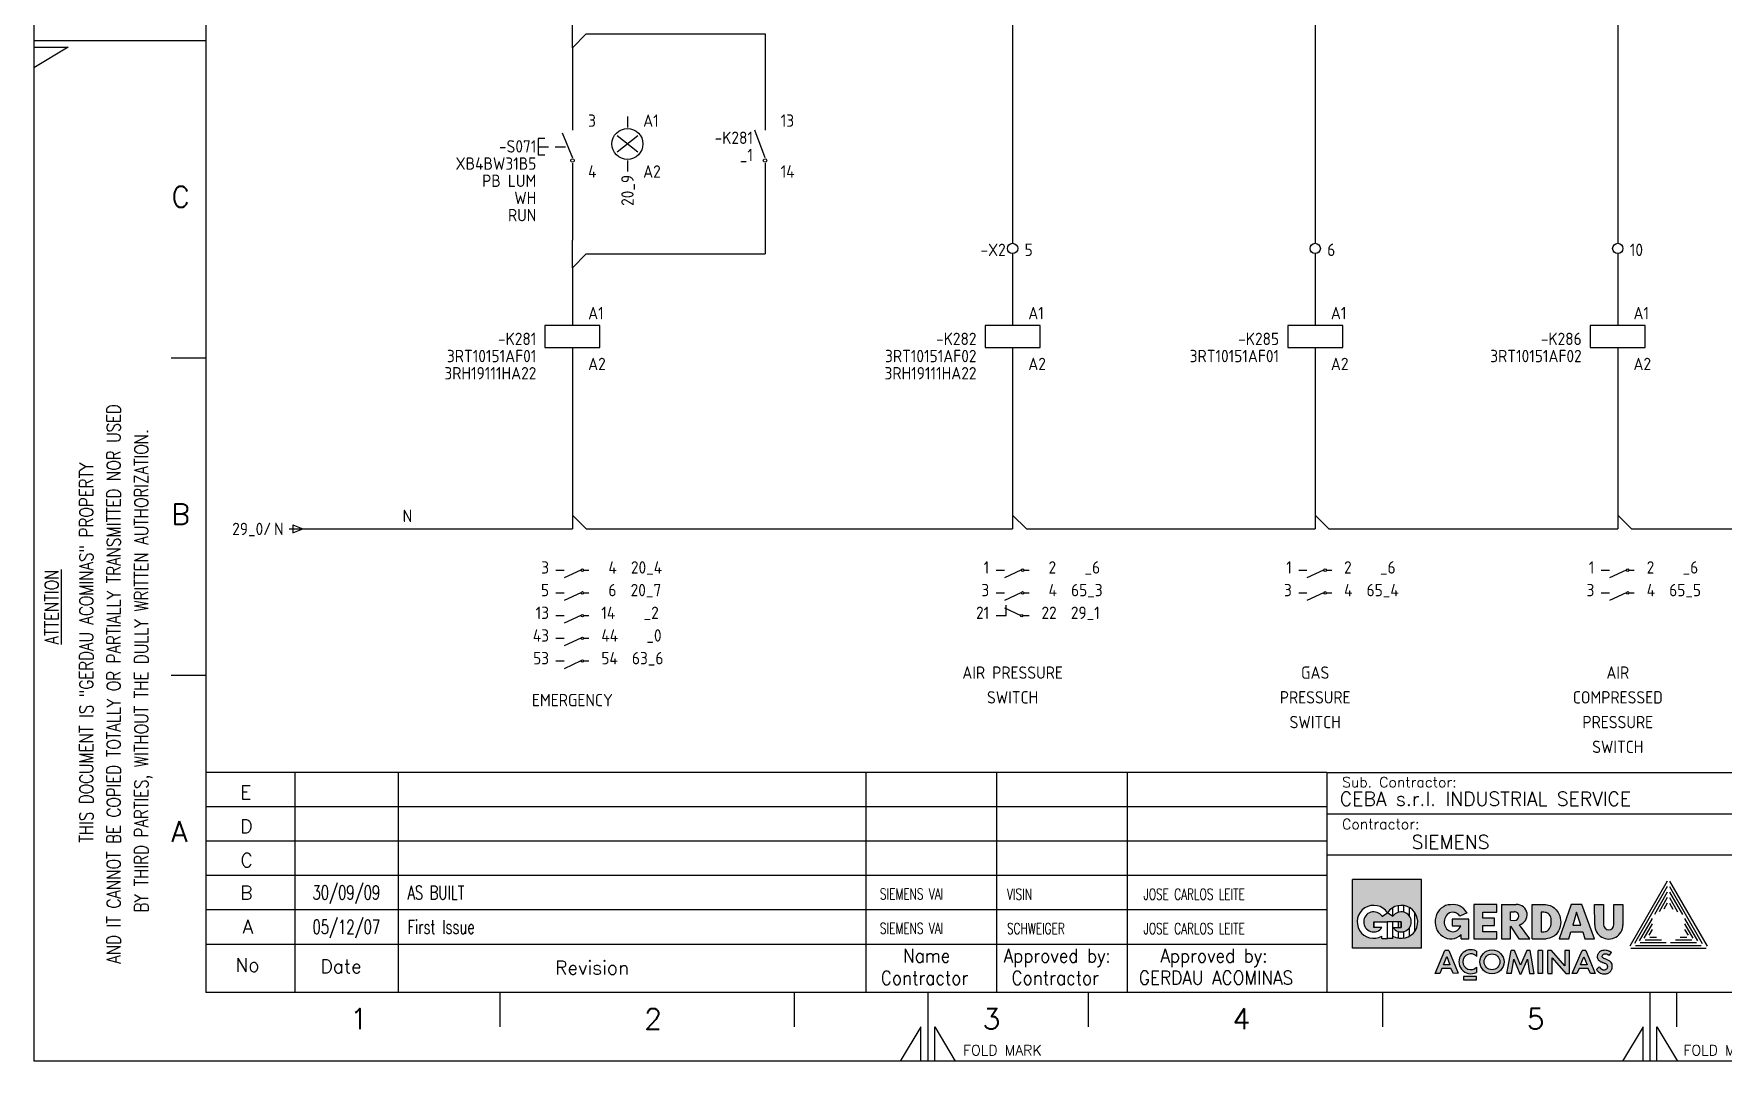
# Model space of a CAD drawing. Extents: x 520 to 940, y 6 to 303.
# Drawn here: x 520.2 to 765.8, y 6.5 to 155.9 of the extents above; entities that cross this region are included whole.
import ezdxf
from ezdxf.enums import TextEntityAlignment as Align

# ---------------------------------------------------------------- set-up
doc = ezdxf.new("R2010")
doc.units = 0
doc.header["$LTSCALE"] = 25
doc.header["$MEASUREMENT"] = 0
doc.linetypes.add('EPLANLINE7', pattern=[0])
doc.layers.get('0').update_dxf_attribs({"linetype": 'CONTINUOUS'})
for name, color, linetype in [('AUTOCONNECTING', 2, 'CONTINUOUS'), ('DESIG_', 3, 'CONTINUOUS'), ('FORM_1', 7, 'CONTINUOUS'), ('FORM_2', 4, 'CONTINUOUS'), ('FORM_3', 6, 'CONTINUOUS'), ('FORM_4', 1, 'CONTINUOUS'), ('MORSETTI', 7, 'CONTINUOUS'), ('RIF_', 7, 'CONTINUOUS'), ('SEF', 5, 'CONTINUOUS'), ('SIMBOLO', 4, 'CONTINUOUS'), ('TABELLA', 7, 'CONTINUOUS'), ('TESTI', 7, 'CONTINUOUS'), ('TESTO', 5, 'CONTINUOUS')]:
    doc.layers.add(name, color=color, linetype=linetype)
doc.styles.add('ROMANS', font='romans.shx', dxfattribs={"width": 0.7, "oblique": 10, "height": 4})
doc.styles.get("Standard").update_dxf_attribs({"font": 'isocp.shx'})

# ---------------------------------------------------------------- blocks, each defined once
blk = doc.blocks.new('Format A3')
at = {"layer": 'FORM_1'}
h = blk.add_hatch(color=256, dxfattribs=at)
edge = h.paths.add_edge_path()
edge.add_line((217.87, 22.79), (217.87, 17.78))
edge.add_line((217.87, 17.78), (219.92, 17.78))
edge.add_spline(control_points=[(219.92, 17.78), (220.24, 17.85), (220.98, 18), (221.84, 18.93), (222.13, 20.2), (221.81, 21.63), (220.8, 22.71), (219.89, 22.77), (219.58, 22.79)], knot_values=[0, 0, 0, 0, 0.968333, 2.238245, 3.514092, 4.752916, 6.526982, 7.43734, 7.43734, 7.43734, 7.43734], degree=3, periodic=0)
edge.add_line((219.58, 22.79), (217.87, 22.79))
edge = h.paths.add_edge_path(flags=16)
edge.add_spline(control_points=[(219.59, 21.67), (219.7, 21.66), (220.06, 21.63), (220.6, 21.16), (220.68, 20.32), (220.63, 19.48), (220.1, 18.85), (219.69, 18.84), (219.58, 18.84)], knot_values=[0, 0, 0, 0, 0.326882, 1.089251, 1.872602, 2.763575, 3.625522, 3.966209, 3.966209, 3.966209, 3.966209], degree=3, periodic=0)
edge.add_line((219.58, 18.84), (219.17, 18.84))
edge.add_line((219.17, 18.84), (219.17, 21.67))
edge.add_line((219.17, 21.67), (219.59, 21.67))
h.paths.add_polyline_path([(223.55, 22.79), (221.81, 17.78), (223.19, 17.78), (223.48, 18.84), (225.23, 18.84), (225.54, 17.78), (226.94, 17.78), (225.11, 22.79)])
h.paths.add_polyline_path([(224.33, 21.67), (224.94, 19.81), (223.79, 19.81)], flags=16)
h.paths.add_polyline_path([(228.25, 22.79), (226.96, 22.79), (226.97, 19.8, 0.995265), (231.07, 19.81), (231.07, 22.79), (229.77, 22.79), (229.77, 19.87, -1), (228.25, 19.87)])
h.paths.add_polyline_path([(215.57, 22.79), (213.43, 22.79), (213.43, 17.78), (214.72, 17.78), (214.72, 19.66), (215.93, 17.78), (217.52, 17.78), (216.02, 19.84, 0.906396)])
h.paths.add_polyline_path([(215.29, 20.49), (214.72, 20.5), (214.72, 21.75), (215.31, 21.75, -1.017604)], flags=16)
h.paths.add_polyline_path([(209.42, 22.79), (209.42, 17.78), (212.73, 17.78), (212.73, 18.83), (210.73, 18.83), (210.73, 19.76), (212.41, 19.76), (212.41, 20.8), (210.73, 20.8), (210.73, 21.67), (212.73, 21.67), (212.73, 22.79)])
edge = h.paths.add_edge_path()
edge.add_ellipse((206.05, 20.28), major_axis=(0, -2.49), ratio=0.91559, start_angle=180.5657, end_angle=401.2517)
edge.add_line((207.56, 18.41), (207.56, 17.78))
edge.add_line((207.56, 17.78), (208.68, 17.78))
edge.add_line((208.68, 17.78), (208.68, 20.66))
edge.add_line((208.68, 20.66), (206.26, 20.66))
edge.add_line((206.26, 20.66), (206.26, 19.69))
edge.add_line((206.26, 19.69), (207.49, 19.69))
edge.add_ellipse((206.34, 20.25), major_axis=(0, -1.41), ratio=0.88785, start_angle=126.9107, end_angle=426.8029, ccw=False)
edge.add_line((207.34, 21.09), (208.41, 21.6))
edge.add_arc((206.36, 20.45), 2.34, 29.2872, 98.191)
h.paths.add_polyline_path([(205.74, 16.12), (205.19, 16.12), (203.77, 12.78), (204.46, 12.78), (204.76, 13.48), (206.07, 13.48), (206.44, 12.78), (207.11, 12.79)])
h.paths.add_polyline_path([(205.46, 15.22), (205.93, 14.01), (204.97, 14.01)], flags=16)
h.paths.add_polyline_path([(209.78, 12.92), (209.78, 13.66, -2.423597), (209.78, 15.28), (209.78, 16.02, 1.652966)])
h.paths.add_polyline_path([(210.29, 14.45, 1), (213.8, 14.45, 1)])
h.paths.add_polyline_path([(213.19, 14.45, -1), (210.89, 14.45, -1)], flags=16)
h.paths.add_polyline_path([(215.31, 16.12), (214.82, 16.12), (214.22, 12.78), (214.87, 12.78), (215.21, 14.84), (216.1, 12.73), (216.28, 12.73), (217.19, 14.84), (217.49, 12.78), (218.15, 12.78), (217.6, 16.12), (217.12, 16.12), (216.2, 13.99)])
h.paths.add_polyline_path([(219.4, 16.12), (218.75, 16.12), (218.75, 12.78), (219.4, 12.78)])
h.paths.add_polyline_path([(220.16, 12.78), (220.81, 12.78), (220.81, 15.04), (222.79, 12.78), (223.3, 12.78), (223.3, 16.12), (222.65, 16.12), (222.65, 13.88), (220.68, 16.12), (220.16, 16.12)])
h.paths.add_polyline_path([(225.66, 16.12), (225.13, 16.12), (223.7, 12.77), (224.39, 12.77), (224.69, 13.47), (226, 13.47), (226.37, 12.77), (227.04, 12.77)])
h.paths.add_polyline_path([(225.39, 15.2), (225.86, 14), (224.9, 14)], flags=16)
edge = h.paths.add_edge_path()
edge.add_spline(control_points=[(229.42, 15.81), (229.38, 15.84), (229.32, 15.89), (229.21, 15.96), (229.1, 16.02), (228.95, 16.09), (228.79, 16.14), (228.58, 16.18), (228.37, 16.18), (228.14, 16.15), (227.97, 16.08), (227.8, 16), (227.66, 15.88), (227.54, 15.75), (227.47, 15.59), (227.4, 15.42), (227.39, 15.24), (227.4, 15.04), (227.44, 14.85), (227.57, 14.66), (227.73, 14.54), (227.92, 14.42), (228.08, 14.35), (228.25, 14.29), (228.42, 14.23), (228.59, 14.16), (228.73, 14.07), (228.81, 13.98), (228.85, 13.89), (228.87, 13.78), (228.86, 13.67), (228.81, 13.54), (228.72, 13.42), (228.56, 13.32), (228.37, 13.29), (228.2, 13.3), (228.07, 13.34), (227.98, 13.38), (227.9, 13.44), (227.81, 13.5), (227.72, 13.6), (227.68, 13.69), (227.64, 13.74)], knot_values=[0, 0, 0, 0, 0.129897, 0.252239, 0.381983, 0.506097, 0.749316, 0.87783, 1.167741, 1.365595, 1.552935, 1.738999, 1.918105, 2.09238, 2.269928, 2.449255, 2.632957, 2.790606, 3.065835, 3.193419, 3.483878, 3.653535, 3.853782, 4.021202, 4.182707, 4.402789, 4.570564, 4.668988, 4.759204, 4.855589, 5.007336, 5.095097, 5.270281, 5.443299, 5.63607, 5.844858, 5.950481, 6.046454, 6.146081, 6.249423, 6.351995, 6.544354, 6.544354, 6.544354, 6.544354], degree=3, periodic=0)
edge.add_line((227.64, 13.74), (227.22, 13.33))
edge.add_spline(control_points=[(227.22, 13.33), (227.25, 13.3), (227.3, 13.21), (227.44, 13.06), (227.61, 12.91), (227.84, 12.8), (228.04, 12.73), (228.25, 12.7), (228.44, 12.69), (228.72, 12.72), (228.99, 12.82), (229.25, 13.03), (229.41, 13.25), (229.53, 13.57), (229.55, 13.89), (229.48, 14.23), (229.32, 14.44), (229.15, 14.58), (228.98, 14.67), (228.78, 14.76), (228.59, 14.83), (228.39, 14.91), (228.2, 15), (228.05, 15.18), (228.07, 15.39), (228.2, 15.54), (228.35, 15.61), (228.48, 15.63), (228.66, 15.63), (228.84, 15.57), (228.98, 15.46), (229.05, 15.4), (229.08, 15.37)], knot_values=[0, 0, 0, 0, 0.131114, 0.305389, 0.623258, 0.772631, 1.083491, 1.243018, 1.425854, 1.654083, 2.072988, 2.274716, 2.662927, 2.870188, 3.280959, 3.591243, 3.888658, 4.0589, 4.248032, 4.476436, 4.699919, 4.85554, 5.137678, 5.317889, 5.513624, 5.728226, 5.888869, 5.979085, 6.142909, 6.403998, 6.552706, 6.676571, 6.676571, 6.676571, 6.676571], degree=3, periodic=0)
edge.add_line((229.08, 15.37), (229.42, 15.81))
h.paths.add_polyline_path([(207.88, 12.33), (207.88, 11.83), (209.78, 11.83), (209.79, 12.33)])
h.paths.add_polyline_path([(201.77, 26.45), (191.77, 26.45), (191.77, 16.45), (201.77, 16.45)])
h.paths.add_polyline_path([(197.64, 18.19), (197.64, 17.87), (196.84, 17.87), (196.04, 17.87), (196.04, 18.19, -2.312045), (196.84, 21.6, -2.312045)], flags=16)
h.paths.add_polyline_path([(197.64, 19.43), (198.44, 19.43), (198.44, 20.27), (196.84, 20.27), (194.84, 20.27), (194.84, 19.43), (196.04, 19.43, -3.248328), (196.05, 21.08), (196.84, 21.6), (197.62, 21.08, -3.248328)], flags=0)
for p, q in [((0, 297), (0, 0)), ((0, 148.5), (25, 148.5)), ((0, 147.5), (5, 147.5)), ((5, 147.5), (0, 144.5)), ((20, 102.33), (25, 102.33)), ((20, 56.17), (25, 56.17)), ((37.97, 42), (37.97, 17)), ((52.97, 42), (52.97, 17)), ((120.99, 42), (120.99, 17)), ((140, 42), (140, 17)), ((159.01, 42), (159.01, 17)), ((188.01, 37), (25, 37)), ((188.01, 36), (298, 36)), ((188.01, 32), (25, 32)), ((188.01, 27), (25, 27)), ((191.77, 16.45), (191.77, 26.45)), ((201.77, 26.45), (191.77, 26.45)), ((201.77, 16.45), (201.77, 26.45)), ((237.53, 26.19), (232.06, 16.71)), ((237.53, 25.39), (232.76, 17.12)), ((237.53, 24.59), (235.65, 21.33)), ((237.83, 26.19), (243.31, 16.71)), ((237.83, 25.39), (242.62, 17.11)), ((237.83, 24.59), (239.72, 21.33)), ((197.64, 21.07), (197.64, 22.35)), ((198.44, 21.68), (198.44, 22.64)), ((199.24, 21.68), (199.24, 22.64)), ((200.04, 21.11), (200.04, 22.35)), ((209.42, 22.79), (209.42, 17.78)), ((212.73, 22.79), (209.42, 22.79)), ((212.73, 21.67), (212.73, 22.79)), ((213.43, 22.79), (213.43, 17.78)), ((213.43, 22.79), (215.57, 22.79)), ((217.87, 17.78), (217.87, 22.79)), ((217.87, 22.79), (219.58, 22.79)), ((223.55, 22.79), (221.81, 17.78)), ((225.11, 22.79), (223.55, 22.79)), ((226.94, 17.78), (225.11, 22.79)), ((226.97, 19.83), (226.96, 22.79)), ((226.96, 22.79), (228.25, 22.79)), ((228.25, 22.79), (228.25, 19.87)), ((229.77, 19.87), (229.77, 22.79)), ((229.77, 22.79), (231.07, 22.79)), ((231.07, 22.79), (231.07, 19.81)), ((237.53, 23.79), (236.34, 21.73)), ((237.53, 22.99), (237.04, 22.13)), ((237.83, 23.79), (239.03, 21.73)), ((237.83, 22.99), (238.33, 22.13)), ((188.01, 22), (25, 22)), ((194.84, 20.27), (196.84, 20.27)), ((194.84, 20.27), (196.84, 20.27)), ((194.84, 19.43), (194.84, 20.27)), ((194.84, 20.27), (194.84, 19.43)), ((196.04, 21.07), (196.84, 21.6)), ((197.64, 21.07), (196.84, 21.6)), ((196.84, 17.87), (196.84, 20.27)), ((198.84, 20.27), (196.84, 20.27)), ((198.84, 20.27), (196.84, 20.27)), ((197.64, 17.87), (197.64, 20.27)), ((198.44, 19.43), (198.44, 20.27)), ((198.84, 20.27), (198.84, 19.43)), ((198.84, 19.43), (198.84, 20.27)), ((200.84, 18.94), (200.84, 21.6)), ((208.68, 20.66), (206.26, 20.66)), ((206.26, 20.66), (206.26, 19.69)), ((206.26, 19.69), (207.49, 19.69)), ((208.41, 21.6), (207.34, 21.09)), ((208.68, 17.78), (208.68, 20.66)), ((210.73, 20.8), (210.73, 21.67)), ((210.73, 21.67), (212.73, 21.67)), ((212.41, 20.8), (210.73, 20.8)), ((210.73, 18.83), (210.73, 19.76)), ((210.73, 19.76), (212.41, 19.76)), ((212.41, 19.76), (212.41, 20.8)), ((214.72, 20.5), (214.72, 21.75)), ((214.72, 21.75), (215.31, 21.75)), ((214.72, 20.5), (215.31, 20.49)), ((214.72, 19.66), (215.93, 17.78)), ((214.72, 17.78), (214.72, 19.66)), ((217.52, 17.78), (216.02, 19.84)), ((224.33, 21.67), (223.79, 19.81)), ((223.79, 19.81), (224.94, 19.81)), ((224.94, 19.81), (224.33, 21.67)), ((235.33, 20.78), (233.45, 17.52)), ((235.33, 19.98), (234.14, 17.92)), ((240.04, 20.78), (241.92, 17.51)), ((240.04, 19.98), (241.23, 17.91)), ((196.04, 19.43), (194.84, 19.43)), ((196.04, 17.87), (196.04, 18.19)), ((196.04, 17.87), (196.84, 17.87)), ((197.64, 17.87), (196.84, 17.87)), ((197.64, 19.43), (198.84, 19.43)), ((197.64, 17.87), (197.64, 18.19)), ((198.44, 17.9), (198.44, 18.86)), ((199.24, 17.9), (199.24, 18.86)), ((200.04, 18.19), (200.04, 19.43)), ((207.56, 17.78), (207.56, 18.41)), ((207.56, 17.78), (208.68, 17.78)), ((209.42, 17.78), (212.73, 17.78)), ((212.73, 18.83), (210.73, 18.83)), ((212.73, 17.78), (212.73, 18.83)), ((213.43, 17.78), (214.72, 17.78)), ((215.93, 17.78), (217.52, 17.78)), ((217.87, 17.78), (219.92, 17.78)), ((221.81, 17.78), (223.19, 17.78)), ((223.19, 17.78), (223.48, 18.84)), ((223.48, 18.84), (225.23, 18.84)), ((225.23, 18.84), (225.54, 17.78)), ((225.54, 17.78), (226.94, 17.78)), ((233.6, 17.25), (237.37, 17.25)), ((234.29, 17.65), (236.67, 17.65)), ((235.33, 19.18), (234.84, 18.32)), ((234.98, 18.05), (235.98, 18.05)), ((238, 17.25), (241.77, 17.25)), ((238.7, 17.65), (241.08, 17.65)), ((239.39, 18.05), (240.39, 18.05)), ((240.04, 19.18), (240.54, 18.31)), ((201.77, 16.45), (191.77, 16.45)), ((203.77, 12.78), (205.19, 16.12)), ((204.97, 14.01), (205.46, 15.22)), ((205.74, 16.12), (205.19, 16.12)), ((205.46, 15.22), (205.93, 14.01)), ((205.74, 16.12), (207.11, 12.79)), ((209.78, 16.02), (209.78, 15.23)), ((214.22, 12.78), (214.82, 16.12)), ((215.31, 16.12), (214.82, 16.12)), ((214.87, 12.78), (215.21, 14.84)), ((215.21, 14.84), (216.1, 12.73)), ((216.2, 13.99), (215.31, 16.12)), ((217.12, 16.12), (216.2, 13.99)), ((216.28, 12.73), (217.19, 14.84)), ((217.6, 16.12), (217.12, 16.12)), ((217.19, 14.84), (217.49, 12.78)), ((218.15, 12.78), (217.6, 16.12)), ((218.75, 12.78), (218.75, 16.12)), ((219.4, 16.12), (218.75, 16.12)), ((219.4, 16.12), (219.4, 12.78)), ((220.16, 12.79), (220.16, 16.12)), ((220.68, 16.12), (220.16, 16.12)), ((222.65, 13.88), (220.68, 16.12)), ((220.81, 15.04), (222.79, 12.78)), ((220.81, 12.78), (220.81, 15.04)), ((222.65, 16.12), (222.65, 13.88)), ((223.3, 16.12), (222.65, 16.12)), ((223.3, 12.78), (223.3, 16.12)), ((223.7, 12.77), (225.13, 16.12)), ((224.9, 14), (225.39, 15.2)), ((225.66, 16.12), (225.13, 16.12)), ((225.39, 15.2), (225.86, 14)), ((225.66, 16.12), (227.04, 12.77)), ((229.08, 15.36), (229.42, 15.81)), ((232.21, 16.45), (243.16, 16.45)), ((232.9, 16.85), (242.47, 16.85)), ((204.46, 12.78), (203.77, 12.78)), ((204.76, 13.48), (204.46, 12.78)), ((206.07, 13.48), (204.76, 13.48)), ((205.93, 14.01), (204.97, 14.01)), ((206.44, 12.78), (206.07, 13.48)), ((207.11, 12.79), (206.44, 12.78)), ((207.88, 12.33), (207.88, 11.83)), ((209.79, 12.33), (207.88, 12.33)), ((209.78, 13.66), (209.78, 12.9)), ((209.78, 11.83), (209.79, 12.33)), ((214.87, 12.78), (214.22, 12.78)), ((216.1, 12.73), (216.28, 12.73)), ((217.49, 12.78), (218.15, 12.78)), ((219.4, 12.78), (218.75, 12.78)), ((220.16, 12.78), (220.81, 12.78)), ((222.79, 12.78), (223.3, 12.78)), ((224.39, 12.77), (223.7, 12.77)), ((224.69, 13.47), (224.39, 12.77)), ((226, 13.47), (224.69, 13.47)), ((225.86, 14), (224.9, 14)), ((226.37, 12.77), (226, 13.47)), ((227.04, 12.77), (226.37, 12.77)), ((227.22, 13.33), (227.64, 13.74)), ((67.78, 10), (67.78, 5)), ((110.55, 10), (110.55, 5)), ((130, 10), (130, 0)), ((153.33, 10), (153.33, 5)), ((196.11, 10), (196.11, 5)), ((207.88, 11.83), (209.78, 11.83)), ((235, 10), (235, 0)), ((238.89, 10), (238.89, 5)), ((129, 5), (126, 0)), ((129, 0), (129, 5)), ((131, 0), (131, 5)), ((131, 5), (134, 0)), ((234, 5), (231, 0)), ((234, 0), (234, 5)), ((236, 5), (239, 0)), ((236, 0), (236, 5)), ((420, 0), (0, 0))]:
    blk.add_line(p, q, dxfattribs=at)
blk.add_lwpolyline([(219.59, 21.67), (219.17, 21.67), (219.17, 18.84), (219.58, 18.84)], dxfattribs=at)
for radius in [1.75, 1.15]:
    blk.add_circle((212.04, 14.45), radius, dxfattribs=at)
for centre, radius, start, end in [((194.84, 20.27), 2.4, 33.5573, 300), ((198.84, 20.27), 2.4, 240, 146.4427), ((206.36, 20.45), 2.34, 29.2872, 98.191), ((215.65, 21.29), 1.5, 284.2434, 92.9996), ((194.84, 20.27), 1.46, 33.5573, 325.1132), ((198.84, 20.27), 1.46, 214.8868, 146.4427), ((215.31, 21.12), 0.633, 270, 90), ((229.02, 19.82), 2.05, 179.8525, 0.1475), ((229.01, 19.87), 0.761, 180, 0), ((208.97, 14.47), 1.75, 62.3456, 297.6544), ((208.97, 14.47), 1.15, 44.8431, 315.1569)]:
    blk.add_arc(centre, radius, start, end, dxfattribs=at)
for centre, major_axis, ratio, start_param, end_param in [((206.05, 20.28), (0, -2.49), 0.91559, 3.151467, 7.003163), ((206.34, 20.25), (0, -1.41), 0.88785, 2.21501, 7.449115)]:
    blk.add_ellipse(centre, major_axis=major_axis, ratio=ratio, start_param=start_param, end_param=end_param, dxfattribs=at)
for points in [[(219.58, 22.79), (220.48, 22.65), (221.76, 21.42), (222.04, 20.21), (221.73, 18.97), (220.84, 18.07), (219.92, 17.78)], [(219.58, 18.84), (219.91, 18.87), (220.52, 19.48), (220.66, 20.37), (220.5, 21.13), (219.91, 21.62), (219.59, 21.67)], [(227.22, 13.33), (227.3, 13.23), (227.41, 13.09), (227.66, 12.89), (227.79, 12.82), (228.09, 12.73), (228.24, 12.7), (228.43, 12.7), (228.65, 12.72), (229.04, 12.87), (229.2, 13), (229.43, 13.31), (229.5, 13.51), (229.53, 13.92), (229.46, 14.22), (229.28, 14.46), (229.15, 14.57), (228.99, 14.66), (228.78, 14.76), (228.57, 14.84), (228.43, 14.9), (228.18, 15.03), (228.07, 15.18), (228.09, 15.37), (228.22, 15.54), (228.37, 15.61), (228.46, 15.63), (228.62, 15.63), (228.87, 15.54), (228.99, 15.45), (229.08, 15.37)], [(227.64, 13.74), (227.75, 13.58), (227.81, 13.5), (227.9, 13.44), (227.98, 13.38), (228.07, 13.35), (228.17, 13.31), (228.38, 13.3), (228.56, 13.33), (228.71, 13.43), (228.82, 13.57), (228.85, 13.65), (228.86, 13.8), (228.84, 13.89), (228.8, 13.98), (228.74, 14.05), (228.6, 14.15), (228.4, 14.23), (228.25, 14.29), (228.09, 14.35), (227.91, 14.43), (227.76, 14.52), (227.54, 14.71), (227.47, 14.81), (227.4, 15.08), (227.39, 15.24), (227.41, 15.42), (227.47, 15.59), (227.55, 15.75), (227.66, 15.88), (227.8, 15.99), (227.97, 16.08), (228.14, 16.14), (228.34, 16.17), (228.63, 16.17), (228.75, 16.14), (228.99, 16.07), (229.1, 16.02), (229.21, 15.96), (229.31, 15.89), (229.42, 15.81)]]:
    blk.add_spline(points, degree=3, dxfattribs=at)
at = {"layer": 'FORM_3'}
for p in [(25, 287), (410, 10)]:
    blk.add_line(p, (25, 10), dxfattribs=at)
at = {"layer": 'FORM_4'}
for p, q in [((188.01, 42), (25, 42)), ((188.01, 42), (188.01, 10)), ((188.01, 42), (410, 42)), ((188.01, 30), (298, 30)), ((188.01, 17), (25, 17)), ((37.97, 17), (37.97, 10)), ((52.97, 17), (52.97, 10)), ((120.99, 17), (120.99, 10)), ((140, 17), (140, 10)), ((159.01, 17), (159.01, 10))]:
    blk.add_line(p, q, dxfattribs=at)
at = {"layer": 'FORM_1', "style": 'ROMANS'}
for p in [(135.13, 0.84), (239.88, 0.84)]:
    blk.add_text('FOLD MARK', height=1.5, dxfattribs=at).set_placement(p)
at = {"layer": 'FORM_2', "style": 'ROMANS', "width": 0.8}
for s, p in [('AND IT CANNOT BE COPIED TOTALLY OR PARTIALLY TRANSMITTED NOR USED', (12.63, 14.2)), ('BY THIRD PARTIES, WITHOUT THE DULLY WRITTEN AUTHORIZATION.', (16.63, 21.66)), ('THIS DOCUMENT IS "GERDAU ACOMINAS" PROPERTY', (8.63, 31.78)), ('%%UATTENTION', (3.61, 60.63))]:
    blk.add_text(s, height=2, rotation=90, dxfattribs=at).set_placement(p)
at = {"layer": 'FORM_2', "style": 'ROMANS'}
for s, height, p in [('E', 2, (30, 38.12)), ('Sub. Contractor:', 1.5, (190.24, 39.84)), ('D', 2, (30, 33.18)), ('Contractor:', 1.5, (190.24, 33.75)), ('C', 2, (30.07, 28.24)), ('B', 2, (30.02, 23.5)), ('A', 2, (30.36, 18.57)), ('No', 2, (29.31, 13.01)), ('Date', 2, (41.68, 12.8)), ('Revision', 2, (75.79, 12.6))]:
    blk.add_text(s, height=height, dxfattribs=at).set_placement(p)
at = {"layer": 'FORM_2', "style": 'ROMANS', "width": 0.9}
for s, p in [('Name', (126.4, 14.35)), ('Approved by:', (141.02, 14.35)), ('Approved by:', (163.81, 14.35)), ('Contractor ', (123.16, 11.12)), ('Contractor ', (142.17, 11.12)), ('GERDAU ACOMINAS', (160.68, 11.14))]:
    blk.add_text(s, height=2, dxfattribs=at).set_placement(p)
at = {"layer": 'FORM_2', "style": 'ROMANS', "flags": 4}
for tag, p in [('21', (189.91, 37.18)), ('18', (189.91, 30.89))]:
    blk.add_attdef(tag, p, '', height=2, dxfattribs=at)
at = {"layer": 'FORM_2', "color": 4, "style": 'ROMANS', "width": 0.8, "flags": 4}
for tag, p in [('22', (251.5, 37)), ('19', (251.5, 30.8)), ('24', (278.73, 22.67))]:
    blk.add_attdef(tag, p, '', height=2, dxfattribs=at)
at = {"layer": 'FORM_2', "style": 'ROMANS', "flags": 4}
for tag, p, height, width in [('23', (276.41, 37.01), 2, 0.8), ('20', (276.22, 30.68), 2, 0.8), ('14', (248.25, 23), 1.5, 0.9), ('15', (264.49, 22.98), 1.5, 0.8), ('16', (248.25, 13), 1.5, 0.9), ('17', (264.49, 12.98), 1.5, 0.8)]:
    blk.add_attdef(tag, p, '', height=height, dxfattribs=dict(at, width=width))
at = {"layer": 'FORM_4', "style": 'ROMANS'}
for s, p in [('C', (20.01, 124.24)), ('B', (20.01, 78.07)), ('A', (20.01, 31.9)), ('1', (45.99, 4.65)), ('2', (88.77, 4.65)), ('3', (137.98, 4.65)), ('4', (174.32, 4.65)), ('5', (217.1, 4.65))]:
    blk.add_text(s, height=3, dxfattribs=at).set_placement(p)
at = {"layer": 'FORM_4', "color": 1, "style": 'ROMANS', "oblique": 10, "width": 0.8, "flags": 4}
for tag, p in [('11', (300.77, 34.39)), ('12', (300.77, 29.5)), ('13', (300.77, 24.62))]:
    blk.add_attdef(tag, p, '', height=2.5, dxfattribs=at)
at = {"layer": 'FORM_4', "color": 1, "style": 'ROMANS', "flags": 2}
blk.add_attdef('25', (279.66, 12.25), '', height=5, dxfattribs=at)
at = {"layer": 'FORM_4', "style": 'ROMANS', "width": 1.25, "flags": 4}
for tag, p in [('1', (303.88, 13.92)), ('3', (312.28, 13.92)), ('5', (324.88, 13.92)), ('7', (346.28, 13.92)), ('10', (395.28, 13.92))]:
    blk.add_attdef(tag, p, '', height=3.5, dxfattribs=at)
for tag, p in [('2', (310.18, 13.92)), ('4', (322.78, 13.92)), ('6', (339.78, 13.92)), ('9', (387.98, 13.92))]:
    blk.add_attdef(tag, text='', height=3.5, dxfattribs=at).set_placement(p, align=Align.CENTER)
at = {"layer": 'FORM_4', "color": 1, "style": 'ROMANS', "width": 1.25, "flags": 4}
blk.add_attdef('8', (368.28, 13.92), '', height=3.5, dxfattribs=at)
blk = doc.blocks.new('SO284')
at = {"layer": 'TESTI', "color": 2, "linetype": 'EPLANLINE7'}
for p, q in [((-1.175, 0), (0.675, 0)), ((-0.675, 0.575), (0.8, 0)), ((-0.675, 0.575), (-0.675, -0.575)), ((-0.675, -0.575), (0.8, 0))]:
    blk.add_line(p, q, dxfattribs=at)
blk = doc.blocks.new('SO263')
at = {"layer": 'TESTI', "color": 2, "linetype": 'EPLANLINE7'}
for q in [(0, 2), (2, 0)]:
    blk.add_line((0, -2), q, dxfattribs=at)
blk = doc.blocks.new('35_0_IEC_WUPI')
at = {"layer": 'TESTI', "color": 3, "linetype": 'EPLANLINE7'}
for p, q in [((0, 4), (0, 2)), ((-4, 0.8), (-5, 0.8)), ((-5, 0.8), (-5, -1.6)), ((-1.5, 1.6), (0, -2)), ((-5, -0.4), (-3.5, -0.4)), ((-5, -1.6), (-4, -1.6)), ((-2.5, -0.4), (-1, -0.4)), ((0, -2.8), (0, -4))]:
    blk.add_line(p, q, dxfattribs=at)
blk.add_circle((0, -2.4), 0.25, dxfattribs=at)
blk = doc.blocks.new('20_0_IEC_WUPI')
at = {"layer": 'TESTI', "color": 3, "linetype": 'EPLANLINE7'}
for p, q in [((0, 4), (0, 1.6)), ((0, 1.6), (-4, 1.6)), ((-4, 1.6), (-4, -1.6)), ((4, 1.6), (0, 1.6)), ((4, -1.6), (4, 1.6)), ((-4, -1.6), (4, -1.6)), ((0, -1.6), (0, -4))]:
    blk.add_line(p, q, dxfattribs=at)
blk = doc.blocks.new('SO264')
at = {"layer": 'TESTI', "color": 2, "linetype": 'EPLANLINE7'}
for p, q in [((-2, 0), (0, 0)), ((0, 2), (0, 0)), ((0, 2), (2, 0))]:
    blk.add_line(p, q, dxfattribs=at)
blk = doc.blocks.new('46_0_IEC_WUPI')
at = {"layer": 'TESTI', "color": 3, "linetype": 'EPLANLINE7'}
for p, q in [((0, 4), (0, 2.4)), ((1.5, 1.2), (-1.5, -1.2)), ((1.5, -1.2), (-1.5, 1.2)), ((0, -2.4), (0, -4))]:
    blk.add_line(p, q, dxfattribs=at)
blk.add_circle((0, 0), 2.25, dxfattribs=at)
blk = doc.blocks.new('SO280')
at = {"layer": 'TESTI', "color": 2, "linetype": 'EPLANLINE7'}
for p, q in [((-2, 0), (0, 0)), ((0, 0), (0, -2))]:
    blk.add_line(p, q, dxfattribs=at)
blk = doc.blocks.new('1_0_IEC_WUPI')
at = {"layer": 'SIMBOLO', "color": 3, "linetype": 'EPLANLINE7'}
for p, q in [((0, 4), (0, 2)), ((0, -2), (-1.5, 2)), ((0, -2.8), (0, -4))]:
    blk.add_line(p, q, dxfattribs=at)
blk.add_circle((0, -2.4), 0.25, dxfattribs=at)
blk = doc.blocks.new('SO282')
at = {"layer": 'SIMBOLO', "color": 2, "linetype": 'EPLANLINE7'}
for p in [(-2, 0), (0, 2)]:
    blk.add_line(p, (0, 0), dxfattribs=at)
blk = doc.blocks.new('30_0_IEC_WUPI')
at = {"layer": 'SIMBOLO', "color": 3, "linetype": 'EPLANLINE7'}
blk.add_line((0, 4), (0, 1.6), dxfattribs=at)
blk.add_circle((0, 0.8), 0.75, dxfattribs=at)

msp = doc.modelspace()

# ---------------------------------------------------------------- linework, layer by layer
at = {"layer": 'AUTOCONNECTING', "color": 2, "linetype": 'EPLANLINE7'}
for p, q in [((662.5, 231.89), (662.5, 127.89)), ((750.5, 231.89), (750.5, 127.89)), ((706.5, 163.89), (706.5, 127.89)), ((600.5, 155.89), (626.5, 155.89)), ((626.5, 155.89), (626.5, 143.89)), ((598.5, 153.89), (598.5, 143.89)), ((598.5, 135.89), (598.5, 125.89)), ((626.5, 135.89), (626.5, 123.89)), ((600.5, 123.89), (626.5, 123.89)), ((662.5, 123.89), (662.5, 115.89)), ((706.5, 123.89), (706.5, 115.89)), ((750.5, 123.89), (750.5, 115.89)), ((598.5, 121.89), (598.5, 115.89)), ((598.5, 107.89), (598.5, 85.89)), ((662.5, 107.89), (662.5, 85.89)), ((706.5, 107.89), (706.5, 85.89)), ((750.5, 107.89), (750.5, 85.89)), ((558.5, 83.89), (596.5, 83.89)), ((600.5, 83.89), (660.5, 83.89)), ((664.5, 83.89), (704.5, 83.89)), ((708.5, 83.89), (748.5, 83.89)), ((752.5, 83.89), (852.5, 83.89))]:
    msp.add_line(p, q, dxfattribs=at)
at = {"layer": 'TABELLA', "color": 1, "linetype": 'EPLANLINE7'}
for p, q in [((596.1, 77.89), (597.3, 77.89)), ((599.7, 77.89), (597.3, 76.76)), ((600.18, 77.89), (600.9, 77.89)), ((660.1, 77.89), (661.3, 77.89)), ((663.7, 77.89), (661.3, 76.76)), ((664.18, 77.89), (664.9, 77.89)), ((704.1, 77.89), (705.3, 77.89)), ((707.7, 77.89), (705.3, 76.76)), ((708.18, 77.89), (708.9, 77.89)), ((748.1, 77.89), (749.3, 77.89)), ((751.7, 77.89), (749.3, 76.76)), ((752.18, 77.89), (752.9, 77.89)), ((596.1, 74.59), (597.3, 74.59)), ((599.7, 74.59), (597.3, 73.46)), ((600.18, 74.59), (600.9, 74.59)), ((660.1, 74.59), (661.3, 74.59)), ((663.7, 74.59), (661.3, 73.46)), ((664.18, 74.59), (664.9, 74.59)), ((704.1, 74.59), (705.3, 74.59)), ((707.7, 74.59), (705.3, 73.46)), ((708.18, 74.59), (708.9, 74.59)), ((748.1, 74.59), (749.3, 74.59)), ((751.7, 74.59), (749.3, 73.46)), ((752.18, 74.59), (752.9, 74.59)), ((596.1, 71.29), (597.3, 71.29)), ((599.7, 71.29), (597.3, 70.16)), ((600.18, 71.29), (600.9, 71.29)), ((660.1, 71.29), (661.55, 71.29)), ((661.3, 72.41), (663.7, 71.29)), ((661.55, 71.29), (661.55, 72.79)), ((663.95, 71.29), (664.9, 71.29)), ((596.1, 67.99), (597.3, 67.99)), ((599.7, 67.99), (597.3, 66.86)), ((600.18, 67.99), (600.9, 67.99)), ((596.1, 64.69), (597.3, 64.69)), ((599.7, 64.69), (597.3, 63.56)), ((600.18, 64.69), (600.9, 64.69))]:
    msp.add_line(p, q, dxfattribs=at)
for centre in [(599.95, 77.89), (663.95, 77.89), (707.95, 77.89), (751.95, 77.89), (599.95, 74.59), (663.95, 74.59), (707.95, 74.59), (751.95, 74.59), (599.95, 71.29), (663.83, 71.29), (599.95, 67.99), (599.95, 64.69)]:
    msp.add_circle(centre, 0.175, dxfattribs=at)

# ---------------------------------------------------------------- block references
ref = msp.add_blockref('Format A3', (520.17, 6.46))
ref.add_attrib('18', '       SIEMENS', (710.09, 37.35), dxfattribs={"layer": 'FORM_2', "height": 2, "style": 'ROMANS'})
ref.add_attrib('21', 'CEBA s.r.I. INDUSTRIAL SERVICE', (710.09, 43.63), dxfattribs={"layer": 'FORM_2', "height": 2, "style": 'ROMANS'})
at = {"layer": 'SIMBOLO'}
for name, p in [('SO263', (598.5, 155.89)), ('SO280', (626.5, 155.89)), ('SO263', (598.5, 123.89)), ('SO282', (626.5, 123.89)), ('SO284', (558.5, 83.89)), ('SO264', (598.5, 83.89)), ('SO264', (662.5, 83.89)), ('SO264', (706.5, 83.89)), ('SO264', (750.5, 83.89))]:
    msp.add_blockref(name, p, dxfattribs=at)
ref = msp.add_blockref('35_0_IEC_WUPI', (598.5, 139.89), dxfattribs=at)
ref.add_attrib('SEF_1', '-S071', dxfattribs={"layer": 'SEF', "color": 2, "height": 1.8, "width": 1.000667, "flags": 2}).set_placement((593.25, 138.64), align=Align.RIGHT)
ref.add_attrib('DESIGN._1', '3', (600.78, 142.39), dxfattribs={"layer": 'DESIG_', "color": 2, "height": 1.8, "width": 1.000667, "flags": 2})
ref.add_attrib('DESIGN._2', '4', (600.78, 134.99), dxfattribs={"layer": 'DESIG_', "color": 2, "height": 1.8, "width": 1.000667, "flags": 2})
ref = msp.add_blockref('46_0_IEC_WUPI', (606.5, 139.89), dxfattribs=at)
ref.add_attrib('DESIGN._1', 'A1', (608.78, 142.39), dxfattribs={"layer": 'DESIG_', "color": 2, "height": 1.8, "width": 1.000667, "flags": 2})
ref.add_attrib('DESIGN._2', 'A2', (608.78, 134.99), dxfattribs={"layer": 'DESIG_', "color": 2, "height": 1.8, "width": 1.000667, "flags": 2})
ref = msp.add_blockref('1_0_IEC_WUPI', (626.5, 139.89), dxfattribs=at)
ref.add_attrib('SEF_1', '-K281', dxfattribs={"layer": 'SEF', "color": 2, "height": 1.8, "width": 1.000667, "flags": 2}).set_placement((624.75, 139.89), align=Align.RIGHT)
ref.add_attrib('DESIGN._1', '13', (628.78, 142.39), dxfattribs={"layer": 'DESIG_', "color": 2, "height": 1.8, "width": 1.000667, "flags": 2})
ref.add_attrib('DESIGN._2', '14', (628.78, 134.99), dxfattribs={"layer": 'DESIG_', "color": 2, "height": 1.8, "width": 1.000667, "flags": 2})
ref = msp.add_blockref('30_0_IEC_WUPI', (662.5, 123.89), dxfattribs=at)
ref.add_attrib('DESIGN._1', '-X2', dxfattribs={"layer": 'MORSETTI', "color": 2, "height": 1.8, "width": 1.000667, "flags": 2}).set_placement((661.5, 123.59), align=Align.RIGHT)
ref.add_attrib('DESIGN._2', '5', (664.25, 123.59), dxfattribs={"layer": 'MORSETTI', "color": 2, "height": 1.8, "width": 1.000667, "flags": 2})
ref = msp.add_blockref('30_0_IEC_WUPI', (706.5, 123.89), dxfattribs=at)
ref.add_attrib('DESIGN._1', '6', (708.25, 123.59), dxfattribs={"layer": 'MORSETTI', "color": 2, "height": 1.8, "width": 1.000667, "flags": 2})
ref = msp.add_blockref('30_0_IEC_WUPI', (750.5, 123.89), dxfattribs=at)
ref.add_attrib('DESIGN._1', '10', (752.25, 123.59), dxfattribs={"layer": 'MORSETTI', "color": 2, "height": 1.8, "width": 1.000667, "flags": 2})
ref = msp.add_blockref('20_0_IEC_WUPI', (598.5, 111.89), dxfattribs=at)
ref.add_attrib('SEF_1', '-K281', dxfattribs={"layer": 'SEF', "color": 2, "height": 1.8, "width": 1.000667, "flags": 2}).set_placement((593.25, 110.64), align=Align.RIGHT)
ref.add_attrib('DESIGN._1', 'A1', (600.78, 114.39), dxfattribs={"layer": 'DESIG_', "color": 2, "height": 1.8, "width": 1.000667, "flags": 2})
ref.add_attrib('DESIGN._2', 'A2', (600.78, 106.99), dxfattribs={"layer": 'DESIG_', "color": 2, "height": 1.8, "width": 1.000667, "flags": 2})
ref = msp.add_blockref('20_0_IEC_WUPI', (662.5, 111.89), dxfattribs=at)
ref.add_attrib('SEF_1', '-K282', dxfattribs={"layer": 'SEF', "color": 2, "height": 1.8, "width": 1.000667, "flags": 2}).set_placement((657.25, 110.64), align=Align.RIGHT)
ref.add_attrib('DESIGN._1', 'A1', (664.78, 114.39), dxfattribs={"layer": 'DESIG_', "color": 2, "height": 1.8, "width": 1.000667, "flags": 2})
ref.add_attrib('DESIGN._2', 'A2', (664.78, 106.99), dxfattribs={"layer": 'DESIG_', "color": 2, "height": 1.8, "width": 1.000667, "flags": 2})
ref = msp.add_blockref('20_0_IEC_WUPI', (706.5, 111.89), dxfattribs=at)
ref.add_attrib('SEF_1', '-K285', dxfattribs={"layer": 'SEF', "color": 2, "height": 1.8, "width": 1.000667, "flags": 2}).set_placement((701.25, 110.64), align=Align.RIGHT)
ref.add_attrib('DESIGN._1', 'A1', (708.78, 114.39), dxfattribs={"layer": 'DESIG_', "color": 2, "height": 1.8, "width": 1.000667, "flags": 2})
ref.add_attrib('DESIGN._2', 'A2', (708.78, 106.99), dxfattribs={"layer": 'DESIG_', "color": 2, "height": 1.8, "width": 1.000667, "flags": 2})
ref = msp.add_blockref('20_0_IEC_WUPI', (750.5, 111.89), dxfattribs=at)
ref.add_attrib('SEF_1', '-K286', dxfattribs={"layer": 'SEF', "color": 2, "height": 1.8, "width": 1.000667, "flags": 2}).set_placement((745.25, 110.64), align=Align.RIGHT)
ref.add_attrib('DESIGN._1', 'A1', (752.78, 114.39), dxfattribs={"layer": 'DESIG_', "color": 2, "height": 1.8, "width": 1.000667, "flags": 2})
ref.add_attrib('DESIGN._2', 'A2', (752.78, 106.99), dxfattribs={"layer": 'DESIG_', "color": 2, "height": 1.8, "width": 1.000667, "flags": 2})

# ---------------------------------------------------------------- texts
at = {"layer": 'FORM_2', "style": 'ROMANS', "width": 0.7}
for s, p in [('30/09/09', (565.62, 30.86)), ('05/12/07', (565.62, 25.86))]:
    msp.add_text(s, height=2, dxfattribs=at).set_placement(p, align=Align.MIDDLE)
for s, height, p in [('AS BUILT', 2, (574.5, 29.99)), ('SIEMENS VAI', 1.6, (643.21, 29.99)), ('VISIN', 1.6, (661.69, 29.95)), ('JOSE CARLOS LEITE', 1.6, (681.53, 29.95)), ('First Issue', 2, (574.5, 24.99)), ('SIEMENS VAI', 1.6, (643.21, 24.99)), ('SCHWEIGER', 1.6, (661.69, 24.95)), ('JOSE CARLOS LEITE', 1.6, (681.53, 24.95))]:
    msp.add_text(s, height=height, dxfattribs=at).set_placement(p)
at = {"layer": 'RIF_', "color": 2, "width": 1.000667}
for s, p in [('_1', (624.75, 137.39)), ('29_0/', (554.7, 82.99))]:
    msp.add_text(s, height=1.8, dxfattribs=at).set_placement(p, align=Align.RIGHT)
msp.add_text('20_9', height=1.8, rotation=90, dxfattribs=at).set_placement((607.4, 135.39), align=Align.RIGHT)
at = {"layer": 'TABELLA', "color": 2, "width": 1.000667}
for s, p in [('3', (595.1, 77.39)), ('1', (659.1, 77.39)), ('1', (703.1, 77.39)), ('1', (747.1, 77.39)), ('5', (595.1, 74.09)), ('3', (659.1, 74.09)), ('3', (703.1, 74.09)), ('3', (747.1, 74.09)), ('13', (595.1, 70.79)), ('21', (659.1, 70.79)), ('43', (595.1, 67.49)), ('53', (595.1, 64.19))]:
    msp.add_text(s, height=1.8, dxfattribs=at).set_placement(p, align=Align.RIGHT)
for s, p in [(' 4  20_4', (602.7, 77.39)), (' 2    _6', (666.7, 77.39)), ('2    _6', (710.7, 77.39)), ('2    _6', (754.7, 77.39)), (' 6  20_7', (602.7, 74.09)), (' 4  65_3', (666.7, 74.09)), ('4  65_4', (710.7, 74.09)), ('4  65_5', (754.7, 74.09)), ('14    _2', (602.7, 70.79)), ('22  29_1', (666.7, 70.79)), ('44    _0', (602.7, 67.49)), ('54  63_6', (602.7, 64.19))]:
    msp.add_text(s, height=1.8, dxfattribs=at).set_placement(p)
at = {"layer": 'TESTI', "color": 2, "width": 1.000667}
for s, p in [('XB4BW31B5', (593.25, 136.14)), ('PB LUM', (593.25, 133.64)), ('WH', (593.25, 131.14)), ('RUN', (593.25, 128.64)), ('3RT10151AF01', (593.25, 108.14)), ('3RT10151AF02', (657.25, 108.14)), ('3RT10151AF01', (701.25, 108.14)), ('3RT10151AF02', (745.25, 108.14)), ('3RH19111HA22', (593.25, 105.64)), ('3RH19111HA22', (657.25, 105.64))]:
    msp.add_text(s, height=1.8, dxfattribs=at).set_placement(p, align=Align.RIGHT)
at = {"layer": 'TESTO', "color": 2, "width": 1.000667}
for s, p in [('N', (574.5, 84.89)), ('AIR PRESSURE', (662.5, 62.09)), ('GAS', (706.5, 62.09)), ('AIR', (750.5, 62.09)), ('EMERGENCY', (598.5, 58.09)), ('SWITCH', (662.5, 58.49)), ('PRESSURE', (706.5, 58.49)), ('COMPRESSED', (750.5, 58.49)), ('SWITCH', (706.5, 54.89)), ('PRESSURE', (750.5, 54.89)), ('SWITCH', (750.5, 51.29))]:
    msp.add_text(s, height=1.8, dxfattribs=at).set_placement(p, align=Align.CENTER)
msp.add_text('N', height=1.8, dxfattribs=at).set_placement((556.5, 82.99), align=Align.RIGHT)

doc.saveas('drawing.dxf')
